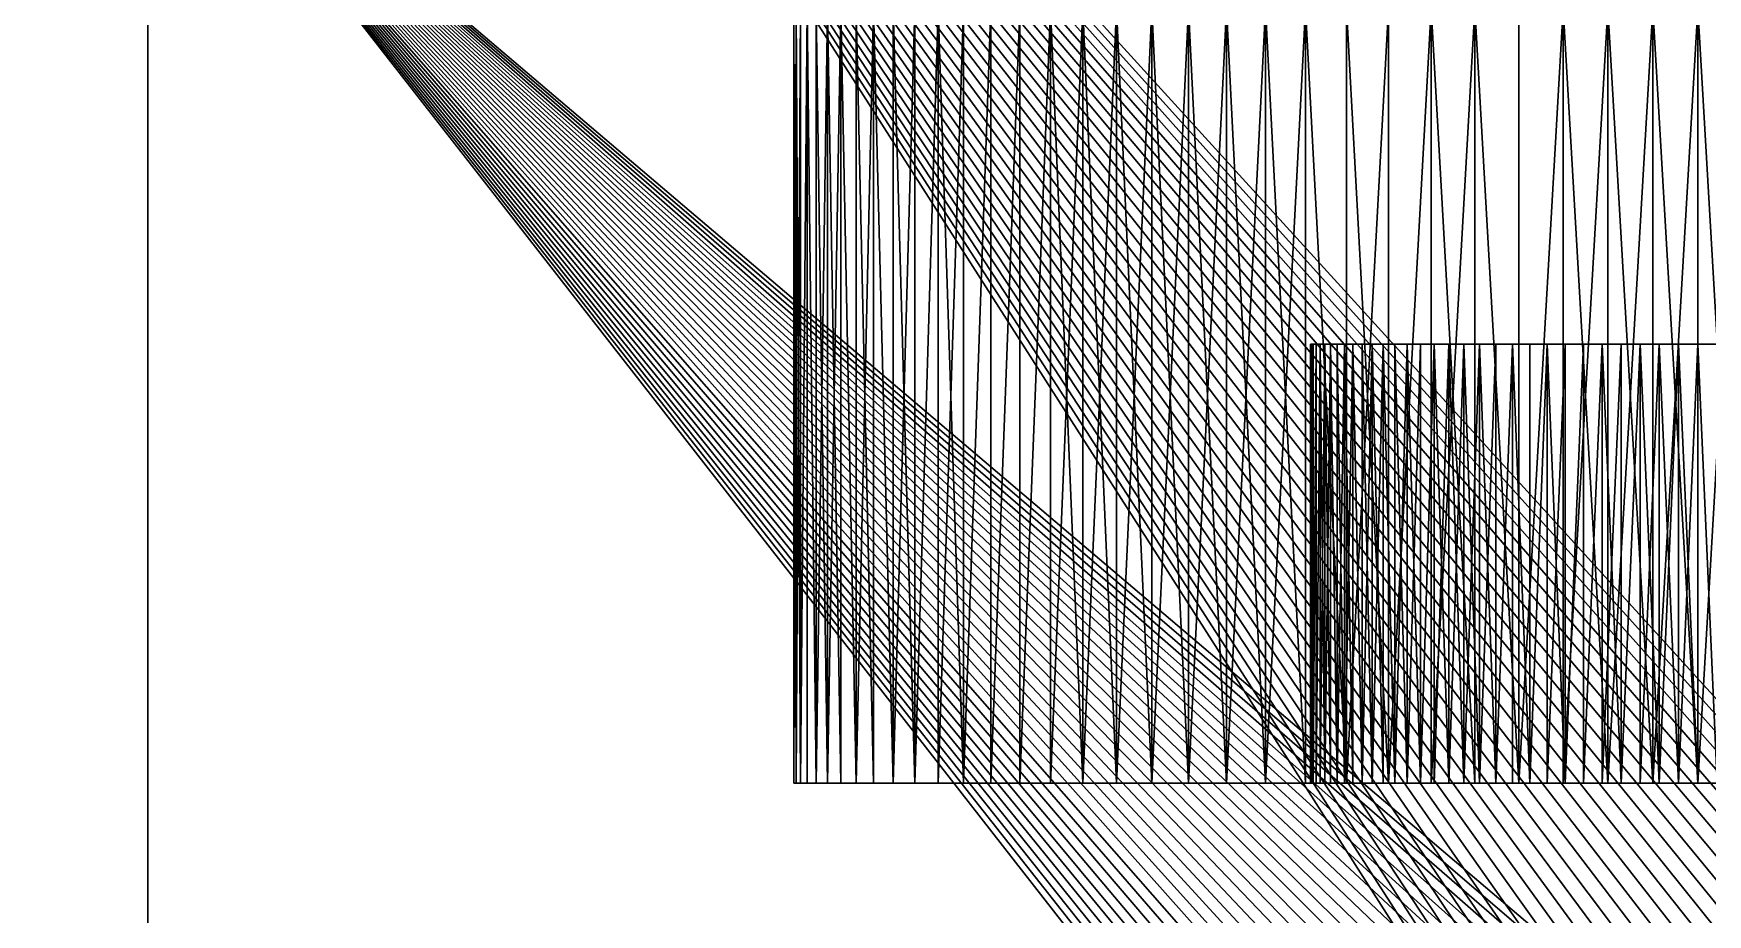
# Model space of a CAD drawing. Header units: millimetres. Extents: x 0 to 520, y -2 to 382.
# Drawn here: x 322.56 to 329.04, y 352.49 to 355.9 of the extents above; entities that cross this region are included whole.
import ezdxf

# ---------------------------------------------------------------- set-up
doc = ezdxf.new("R2010")
doc.units = ezdxf.units.MM

msp = doc.modelspace()

# ---------------------------------------------------------------- linework, layer by layer
at = {"layer": 'BRASS', "color": 52}
for points in [[(509.2, 369.2, 103), (10.8, 369.2, 103), (10.8, 10.8, 103)], [(509.2, 369.2, 103), (10.8, 10.8, 103), (509.2, 10.8, 103)], [(20.5, 359.5, 86), (499.5, 359.5, 86), (184.9589, 344.6495, 86)], [(184.9589, 344.6495, 86), (499.5, 359.5, 86), (185.0411, 344.6495, 86)], [(185.0411, 344.6495, 86), (499.5, 359.5, 86), (185.1233, 344.6454, 86)], [(185.1233, 344.6454, 86), (499.5, 359.5, 86), (185.2052, 344.6372, 86)], [(185.2052, 344.6372, 86), (499.5, 359.5, 86), (185.2865, 344.6249, 86)], [(185.2865, 344.6249, 86), (499.5, 359.5, 86), (185.3672, 344.6086, 86)], [(185.3672, 344.6086, 86), (499.5, 359.5, 86), (185.4469, 344.5883, 86)], [(185.4469, 344.5883, 86), (499.5, 359.5, 86), (185.5255, 344.5641, 86)], [(185.5255, 344.5641, 86), (499.5, 359.5, 86), (334.9589, 344.6495, 86)]]:
    msp.add_3dface(points, dxfattribs=at)
at = {"layer": 'STEEL', "color": 8}
for points in [[(323, 360, 86), (323, 357, 83), (323, 332, 86)], [(335.0561, 346.7493, 86), (347, 360, 86), (323, 360, 86)], [(334.9439, 346.7493, 86), (335.0561, 346.7493, 86), (323, 360, 86)], [(334.8319, 346.7437, 86), (334.9439, 346.7493, 86), (323, 360, 86)], [(334.7202, 346.7325, 86), (334.8319, 346.7437, 86), (323, 360, 86)], [(334.6093, 346.7158, 86), (334.7202, 346.7325, 86), (323, 360, 86)], [(334.4993, 346.6936, 86), (334.6093, 346.7158, 86), (323, 360, 86)], [(334.3906, 346.6659, 86), (334.4993, 346.6936, 86), (323, 360, 86)], [(334.2834, 346.6328, 86), (334.3906, 346.6659, 86), (323, 360, 86)], [(334.178, 346.5945, 86), (334.2834, 346.6328, 86), (323, 360, 86)], [(334.0746, 346.5509, 86), (334.178, 346.5945, 86), (323, 360, 86)], [(333.9735, 346.5022, 86), (334.0746, 346.5509, 86), (323, 360, 86)], [(333.875, 346.4486, 86), (333.9735, 346.5022, 86), (323, 360, 86)], [(333.7793, 346.3901, 86), (333.875, 346.4486, 86), (323, 360, 86)], [(333.6866, 346.3269, 86), (333.7793, 346.3901, 86), (323, 360, 86)], [(333.5971, 346.2591, 86), (333.6866, 346.3269, 86), (323, 360, 86)], [(333.5112, 346.187, 86), (333.5971, 346.2591, 86), (323, 360, 86)], [(333.429, 346.1107, 86), (333.5112, 346.187, 86), (323, 360, 86)], [(333.3506, 346.0304, 86), (333.429, 346.1107, 86), (323, 360, 86)], [(333.2764, 345.9463, 86), (333.3506, 346.0304, 86), (323, 360, 86)], [(333.2065, 345.8586, 86), (333.2764, 345.9463, 86), (323, 360, 86)], [(333.141, 345.7675, 86), (333.2065, 345.8586, 86), (323, 360, 86)], [(333.0801, 345.6732, 86), (333.141, 345.7675, 86), (323, 360, 86)], [(333.024, 345.5761, 86), (333.0801, 345.6732, 86), (323, 360, 86)], [(332.9728, 345.4762, 86), (333.024, 345.5761, 86), (323, 360, 86)], [(332.9267, 345.374, 86), (332.9728, 345.4762, 86), (323, 360, 86)], [(332.8857, 345.2695, 86), (332.9267, 345.374, 86), (323, 360, 86)], [(332.85, 345.1632, 86), (332.8857, 345.2695, 86), (323, 360, 86)], [(332.8196, 345.0552, 86), (332.85, 345.1632, 86), (323, 360, 86)], [(332.7946, 344.9458, 86), (332.8196, 345.0552, 86), (323, 360, 86)], [(332.7751, 344.8353, 86), (332.7946, 344.9458, 86), (323, 360, 86)], [(332.7612, 344.724, 86), (332.7751, 344.8353, 86), (323, 360, 86)], [(323, 332, 86), (332.7612, 344.724, 86), (323, 360, 86)], [(323, 357, 83), (323, 332, 83), (323, 332, 86)], [(334.9439, 346.7493, 83), (323, 357, 83), (335.0561, 346.7493, 83)], [(334.8319, 346.7437, 83), (323, 357, 83), (334.9439, 346.7493, 83)], [(334.7202, 346.7325, 83), (323, 357, 83), (334.8319, 346.7437, 83)], [(334.6093, 346.7158, 83), (323, 357, 83), (334.7202, 346.7325, 83)], [(334.4993, 346.6936, 83), (323, 357, 83), (334.6093, 346.7158, 83)], [(334.3906, 346.6659, 83), (323, 357, 83), (334.4993, 346.6936, 83)], [(334.2834, 346.6328, 83), (323, 357, 83), (334.3906, 346.6659, 83)], [(334.178, 346.5945, 83), (323, 357, 83), (334.2834, 346.6328, 83)], [(334.0746, 346.5509, 83), (323, 357, 83), (334.178, 346.5945, 83)], [(333.9735, 346.5022, 83), (323, 357, 83), (334.0746, 346.5509, 83)], [(333.875, 346.4486, 83), (323, 357, 83), (333.9735, 346.5022, 83)], [(333.7793, 346.3901, 83), (323, 357, 83), (333.875, 346.4486, 83)], [(333.6866, 346.3269, 83), (323, 357, 83), (333.7793, 346.3901, 83)], [(335.0561, 346.7493, 83), (323, 357, 83), (347, 357, 83)], [(333.6866, 346.3269, 83), (333.5971, 346.2591, 83), (323, 357, 83)], [(333.5971, 346.2591, 83), (333.5112, 346.187, 83), (323, 357, 83)], [(333.5112, 346.187, 83), (333.429, 346.1107, 83), (323, 357, 83)], [(333.429, 346.1107, 83), (333.3506, 346.0304, 83), (323, 357, 83)], [(333.3506, 346.0304, 83), (333.2764, 345.9463, 83), (323, 357, 83)], [(333.2764, 345.9463, 83), (333.2065, 345.8586, 83), (323, 357, 83)], [(333.2065, 345.8586, 83), (333.141, 345.7675, 83), (323, 357, 83)], [(333.141, 345.7675, 83), (333.0801, 345.6732, 83), (323, 357, 83)], [(333.0801, 345.6732, 83), (333.024, 345.5761, 83), (323, 357, 83)], [(333.024, 345.5761, 83), (332.9728, 345.4762, 83), (323, 357, 83)], [(332.9728, 345.4762, 83), (332.9267, 345.374, 83), (323, 357, 83)], [(332.9267, 345.374, 83), (332.8857, 345.2695, 83), (323, 357, 83)], [(332.8857, 345.2695, 83), (332.85, 345.1632, 83), (323, 357, 83)], [(332.85, 345.1632, 83), (332.8196, 345.0552, 83), (323, 357, 83)], [(332.8196, 345.0552, 83), (332.7946, 344.9458, 83), (323, 357, 83)], [(332.7946, 344.9458, 83), (332.7751, 344.8353, 83), (323, 357, 83)], [(332.7751, 344.8353, 83), (332.7612, 344.724, 83), (323, 357, 83)], [(332.7612, 344.724, 83), (332.7528, 344.6122, 83), (323, 357, 83)], [(332.7528, 344.6122, 83), (332.75, 344.5, 83), (323, 357, 83)], [(332.75, 344.5, 83), (323, 332, 83), (323, 357, 83)], [(325.5098, 353, 75.7616), (325.5098, 356, 75.7616), (325.5011, 356, 75.5873)], [(325.5011, 353, 75.5873), (325.5098, 353, 75.7616), (325.5011, 356, 75.5873)], [(325.5011, 353, 75.4127), (325.5011, 356, 75.5873), (325.5011, 356, 75.4127)], [(325.5011, 353, 75.4127), (325.5011, 356, 75.4127), (325.5098, 356, 75.2384)], [(325.5011, 353, 75.4127), (325.5011, 353, 75.5873), (325.5011, 356, 75.5873)], [(325.5098, 353, 75.2384), (325.5011, 353, 75.4127), (325.5098, 356, 75.2384)], [(325.5098, 353, 75.7616), (325.5272, 356, 75.9352), (325.5098, 356, 75.7616)], [(325.5098, 353, 75.7616), (325.5272, 353, 75.9352), (325.5272, 356, 75.9352)], [(325.5272, 353, 75.0648), (325.5098, 356, 75.2384), (325.5272, 356, 75.0648)], [(325.5272, 353, 75.0648), (325.5098, 353, 75.2384), (325.5098, 356, 75.2384)], [(325.5272, 353, 75.9352), (325.5532, 356, 76.1078), (325.5272, 356, 75.9352)], [(325.5272, 353, 75.9352), (325.5532, 353, 76.1078), (325.5532, 356, 76.1078)], [(325.5272, 353, 75.0648), (325.5272, 356, 75.0648), (325.5532, 356, 74.8922)], [(325.5532, 353, 74.8922), (325.5272, 353, 75.0648), (325.5532, 356, 74.8922)], [(325.5878, 353, 76.2788), (325.5878, 356, 76.2788), (325.5532, 356, 76.1078)], [(325.5532, 353, 76.1078), (325.5878, 353, 76.2788), (325.5532, 356, 76.1078)], [(325.5878, 353, 74.7212), (325.5532, 353, 74.8922), (325.5532, 356, 74.8922)], [(325.5878, 353, 74.7212), (325.5532, 356, 74.8922), (325.5878, 356, 74.7212)], [(325.5878, 353, 76.2788), (325.6308, 356, 76.4479), (325.5878, 356, 76.2788)], [(325.5878, 353, 76.2788), (325.6308, 353, 76.4479), (325.6308, 356, 76.4479)], [(325.6308, 353, 74.5521), (325.5878, 353, 74.7212), (325.5878, 356, 74.7212)], [(325.6308, 353, 74.5521), (325.5878, 356, 74.7212), (325.6308, 356, 74.5521)], [(325.6308, 353, 76.4479), (325.6823, 356, 76.6147), (325.6308, 356, 76.4479)], [(325.6308, 353, 76.4479), (325.6823, 353, 76.6147), (325.6823, 356, 76.6147)], [(325.6823, 353, 74.3853), (325.6308, 353, 74.5521), (325.6308, 356, 74.5521)], [(325.6823, 353, 74.3853), (325.6308, 356, 74.5521), (325.6823, 356, 74.3853)], [(325.7419, 353, 76.7787), (325.7419, 356, 76.7787), (325.6823, 356, 76.6147)], [(325.6823, 353, 76.6147), (325.7419, 353, 76.7787), (325.6823, 356, 76.6147)], [(325.7419, 353, 74.2213), (325.6823, 353, 74.3853), (325.6823, 356, 74.3853)], [(325.7419, 353, 74.2213), (325.6823, 356, 74.3853), (325.7419, 356, 74.2213)], [(325.7419, 353, 76.7787), (325.8097, 356, 76.9395), (325.7419, 356, 76.7787)], [(325.7419, 353, 76.7787), (325.8097, 353, 76.9395), (325.8097, 356, 76.9395)], [(325.8097, 353, 74.0605), (325.7419, 353, 74.2213), (325.7419, 356, 74.2213)], [(325.8097, 353, 74.0605), (325.7419, 356, 74.2213), (325.8097, 356, 74.0605)], [(325.8854, 353, 77.0967), (325.8854, 356, 77.0967), (325.8097, 356, 76.9395)], [(325.8097, 353, 76.9395), (325.8854, 353, 77.0967), (325.8097, 356, 76.9395)], [(325.8854, 353, 73.9033), (325.8097, 353, 74.0605), (325.8097, 356, 74.0605)], [(325.8854, 353, 73.9033), (325.8097, 356, 74.0605), (325.8854, 356, 73.9033)], [(325.8854, 353, 77.0967), (325.9689, 353, 77.25), (325.9689, 356, 77.25)], [(325.8854, 353, 77.0967), (325.9689, 356, 77.25), (325.8854, 356, 77.0967)], [(325.9689, 353, 73.75), (325.8854, 353, 73.9033), (325.8854, 356, 73.9033)], [(325.9689, 353, 73.75), (325.8854, 356, 73.9033), (325.9689, 356, 73.75)], [(325.9689, 353, 77.25), (326.0599, 353, 77.3989), (326.0599, 356, 77.3989)], [(325.9689, 353, 77.25), (326.0599, 356, 77.3989), (325.9689, 356, 77.25)], [(325.9689, 353, 73.75), (325.9689, 356, 73.75), (326.0599, 356, 73.6011)], [(326.0599, 353, 73.6011), (325.9689, 353, 73.75), (326.0599, 356, 73.6011)], [(326.0599, 353, 77.3989), (326.1582, 353, 77.5431), (326.1582, 356, 77.5431)], [(326.0599, 353, 77.3989), (326.1582, 356, 77.5431), (326.0599, 356, 77.3989)], [(326.1582, 353, 73.4569), (326.0599, 353, 73.6011), (326.0599, 356, 73.6011)], [(326.1582, 353, 73.4569), (326.0599, 356, 73.6011), (326.1582, 356, 73.4569)], [(326.1582, 353, 77.5431), (326.2636, 353, 77.6822), (326.2636, 356, 77.6822)], [(326.1582, 353, 77.5431), (326.2636, 356, 77.6822), (326.1582, 356, 77.5431)], [(326.1582, 353, 73.4569), (326.1582, 356, 73.4569), (326.2636, 356, 73.3178)], [(326.2636, 353, 73.3178), (326.1582, 353, 73.4569), (326.2636, 356, 73.3178)], [(326.2636, 353, 77.6822), (326.3758, 353, 77.8159), (326.3758, 356, 77.8159)], [(326.2636, 353, 77.6822), (326.3758, 356, 77.8159), (326.2636, 356, 77.6822)], [(326.2636, 353, 73.3178), (326.2636, 356, 73.3178), (326.3758, 356, 73.1841)], [(326.3758, 353, 73.1841), (326.2636, 353, 73.3178), (326.3758, 356, 73.1841)], [(326.3758, 353, 77.8159), (326.4945, 353, 77.9438), (326.4945, 356, 77.9438)], [(326.3758, 353, 77.8159), (326.4945, 356, 77.9438), (326.3758, 356, 77.8159)], [(326.3758, 353, 73.1841), (326.3758, 356, 73.1841), (326.4945, 356, 73.0562)], [(326.4945, 353, 73.0562), (326.3758, 353, 73.1841), (326.4945, 356, 73.0562)], [(326.4945, 353, 77.9438), (326.6194, 353, 78.0657), (326.6194, 356, 78.0657)], [(326.4945, 353, 77.9438), (326.6194, 356, 78.0657), (326.4945, 356, 77.9438)], [(326.6194, 353, 72.9343), (326.4945, 353, 73.0562), (326.4945, 356, 73.0562)], [(326.6194, 353, 72.9343), (326.4945, 356, 73.0562), (326.6194, 356, 72.9343)], [(326.6194, 353, 78.0657), (326.7502, 353, 78.1812), (326.7502, 356, 78.1812)], [(326.6194, 353, 78.0657), (326.7502, 356, 78.1812), (326.6194, 356, 78.0657)], [(326.7502, 353, 72.8188), (326.6194, 353, 72.9343), (326.6194, 356, 72.9343)], [(326.7502, 353, 72.8188), (326.6194, 356, 72.9343), (326.7502, 356, 72.8188)], [(326.7502, 353, 78.1812), (326.8867, 353, 78.29), (326.8867, 356, 78.29)], [(326.7502, 353, 78.1812), (326.8867, 356, 78.29), (326.7502, 356, 78.1812)], [(326.8867, 353, 72.71), (326.7502, 353, 72.8188), (326.7502, 356, 72.8188)], [(326.8867, 353, 72.71), (326.7502, 356, 72.8188), (326.8867, 356, 72.71)], [(326.8867, 353, 78.29), (327.0284, 353, 78.3918), (327.0284, 356, 78.3918)], [(326.8867, 353, 78.29), (327.0284, 356, 78.3918), (326.8867, 356, 78.29)], [(327.0284, 353, 72.6082), (326.8867, 353, 72.71), (326.8867, 356, 72.71)], [(327.0284, 353, 72.6082), (326.8867, 356, 72.71), (327.0284, 356, 72.6082)], [(327.0284, 353, 78.3918), (327.175, 353, 78.4865), (327.175, 356, 78.4865)], [(327.0284, 353, 78.3918), (327.175, 356, 78.4865), (327.0284, 356, 78.3918)], [(327.175, 353, 72.5135), (327.0284, 353, 72.6082), (327.0284, 356, 72.6082)], [(327.175, 353, 72.5135), (327.0284, 356, 72.6082), (327.175, 356, 72.5135)], [(327.175, 353, 78.4865), (327.3261, 353, 78.5738), (327.3261, 356, 78.5738)], [(327.175, 353, 78.4865), (327.3261, 356, 78.5738), (327.175, 356, 78.4865)], [(327.3261, 353, 72.4262), (327.175, 353, 72.5135), (327.175, 356, 72.5135)], [(327.3261, 353, 72.4262), (327.175, 356, 72.5135), (327.3261, 356, 72.4262)], [(327.3261, 353, 78.5738), (327.4814, 356, 78.6534), (327.3261, 356, 78.5738)], [(327.3261, 353, 78.5738), (327.4814, 353, 78.6534), (327.4814, 356, 78.6534)], [(327.4814, 353, 72.3466), (327.3261, 353, 72.4262), (327.3261, 356, 72.4262)], [(327.4814, 353, 72.3466), (327.3261, 356, 72.4262), (327.4814, 356, 72.3466)], [(327.6405, 353, 78.7252), (327.6405, 356, 78.7252), (327.4814, 356, 78.6534)], [(327.4814, 353, 78.6534), (327.6405, 353, 78.7252), (327.4814, 356, 78.6534)], [(327.6405, 353, 72.2748), (327.4814, 353, 72.3466), (327.4814, 356, 72.3466)], [(327.6405, 353, 72.2748), (327.4814, 356, 72.3466), (327.6405, 356, 72.2748)], [(327.6405, 353, 78.7252), (327.8029, 356, 78.7889), (327.6405, 356, 78.7252)], [(327.6405, 353, 78.7252), (327.8029, 353, 78.7889), (327.8029, 356, 78.7889)], [(327.8029, 353, 72.2111), (327.6405, 353, 72.2748), (327.6405, 356, 72.2748)], [(327.8029, 353, 72.2111), (327.6405, 356, 72.2748), (327.8029, 356, 72.2111)], [(327.8029, 353, 78.7889), (327.9684, 356, 78.8445), (327.8029, 356, 78.7889)], [(327.8029, 353, 78.7889), (327.9684, 353, 78.8445), (327.9684, 356, 78.8445)], [(327.8029, 353, 72.2111), (327.8029, 356, 72.2111), (327.9684, 356, 72.1555)], [(327.9684, 353, 72.1555), (327.8029, 353, 72.2111), (327.9684, 356, 72.1555)], [(328.1363, 353, 78.8918), (328.1363, 356, 78.8918), (327.9684, 356, 78.8445)], [(327.9684, 353, 78.8445), (328.1363, 353, 78.8918), (327.9684, 356, 78.8445)], [(327.9684, 353, 72.1555), (327.9684, 356, 72.1555), (328.1363, 356, 72.1082)], [(328.1363, 353, 72.1082), (327.9684, 353, 72.1555), (328.1363, 356, 72.1082)], [(328.3065, 353, 78.9306), (328.3065, 356, 78.9306), (328.1363, 356, 78.8918)], [(328.1363, 353, 78.8918), (328.3065, 353, 78.9306), (328.1363, 356, 78.8918)], [(328.3065, 353, 72.0694), (328.1363, 356, 72.1082), (328.3065, 356, 72.0694)], [(328.3065, 353, 72.0694), (328.1363, 353, 72.1082), (328.1363, 356, 72.1082)], [(328.3065, 353, 78.9306), (328.4784, 356, 78.9609), (328.3065, 356, 78.9306)], [(328.3065, 353, 78.9306), (328.4784, 353, 78.9609), (328.4784, 356, 78.9609)], [(328.3065, 353, 72.0694), (328.3065, 356, 72.0694), (328.4784, 356, 72.0391)], [(328.4784, 353, 72.0391), (328.3065, 353, 72.0694), (328.4784, 356, 72.0391)], [(328.6515, 353, 78.9826), (328.6515, 356, 78.9826), (328.4784, 356, 78.9609)], [(328.4784, 353, 78.9609), (328.6515, 353, 78.9826), (328.4784, 356, 78.9609)], [(328.4784, 353, 72.0391), (328.4784, 356, 72.0391), (328.6515, 356, 72.0174)], [(328.6515, 353, 72.0174), (328.4784, 353, 72.0391), (328.6515, 356, 72.0174)], [(328.6515, 353, 78.9826), (328.8255, 356, 78.9956), (328.6515, 356, 78.9826)], [(328.6515, 353, 78.9826), (328.8255, 353, 78.9956), (328.8255, 356, 78.9956)], [(328.8255, 353, 72.0044), (328.6515, 353, 72.0174), (328.6515, 356, 72.0174)], [(328.8255, 353, 72.0044), (328.6515, 356, 72.0174), (328.8255, 356, 72.0044)], [(328.8255, 353, 78.9956), (329, 353, 79), (329, 356, 79)], [(328.8255, 353, 78.9956), (329, 356, 79), (328.8255, 356, 78.9956)], [(329, 353, 72), (328.8255, 353, 72.0044), (328.8255, 356, 72.0044)], [(329, 353, 72), (328.8255, 356, 72.0044), (329, 356, 72)], [(329.1745, 353, 72.0044), (329, 353, 72), (329, 356, 72)], [(329.1745, 353, 72.0044), (329, 356, 72), (329.1745, 356, 72.0044)], [(329, 353, 79), (329.1745, 356, 78.9956), (329, 356, 79)], [(329, 353, 79), (329.1745, 353, 78.9956), (329.1745, 356, 78.9956)], [(327.5042, 354.7, 75.6121), (327.5005, 353, 75.5374), (327.5005, 354.7, 75.5374)], [(327.5042, 353, 75.6121), (327.5005, 353, 75.5374), (327.5042, 354.7, 75.6121)], [(327.5005, 354.7, 75.5374), (327.5005, 353, 75.4626), (327.5005, 354.7, 75.4626)], [(327.5005, 353, 75.5374), (327.5005, 353, 75.4626), (327.5005, 354.7, 75.5374)], [(327.5005, 354.7, 75.4626), (327.5042, 353, 75.3879), (327.5042, 354.7, 75.3879)], [(327.5005, 353, 75.4626), (327.5042, 353, 75.3879), (327.5005, 354.7, 75.4626)], [(327.5005, 354.7, 75.4626), (327.5376, 354.7, 75.1662), (330.4624, 354.7, 75.1662)], [(327.5005, 354.7, 75.4626), (327.5042, 354.7, 75.3879), (327.5376, 354.7, 75.1662)], [(327.5005, 354.7, 75.4626), (330.4624, 354.7, 75.1662), (330.4772, 354.7, 75.2395)], [(327.5005, 354.7, 75.4626), (330.4772, 354.7, 75.2395), (330.4884, 354.7, 75.3135)], [(327.5005, 354.7, 75.5374), (327.5005, 354.7, 75.4626), (330.4884, 354.7, 75.3135)], [(327.5005, 354.7, 75.5374), (330.4884, 354.7, 75.3135), (330.4958, 354.7, 75.3879)], [(327.5116, 354.7, 75.6865), (327.5042, 354.7, 75.6121), (327.5005, 354.7, 75.5374)], [(327.5376, 354.7, 75.8338), (327.5116, 354.7, 75.6865), (327.5005, 354.7, 75.5374)], [(327.5376, 354.7, 75.8338), (327.5005, 354.7, 75.5374), (330.4958, 354.7, 75.3879)], [(327.5116, 354.7, 75.6865), (327.5042, 353, 75.6121), (327.5042, 354.7, 75.6121)], [(327.5116, 353, 75.6865), (327.5042, 353, 75.6121), (327.5116, 354.7, 75.6865)], [(327.5042, 354.7, 75.3879), (327.5042, 353, 75.3879), (327.5116, 354.7, 75.3135)], [(327.5042, 353, 75.3879), (327.5116, 353, 75.3135), (327.5116, 354.7, 75.3135)], [(327.5042, 354.7, 75.3879), (327.5116, 354.7, 75.3135), (327.5228, 354.7, 75.2395)], [(327.5042, 354.7, 75.3879), (327.5228, 354.7, 75.2395), (327.5376, 354.7, 75.1662)], [(327.5228, 354.7, 75.7605), (327.5116, 353, 75.6865), (327.5116, 354.7, 75.6865)], [(327.5228, 353, 75.7605), (327.5116, 353, 75.6865), (327.5228, 354.7, 75.7605)], [(327.5116, 354.7, 75.3135), (327.5116, 353, 75.3135), (327.5228, 354.7, 75.2395)], [(327.5116, 353, 75.3135), (327.5228, 353, 75.2395), (327.5228, 354.7, 75.2395)], [(327.5376, 354.7, 75.8338), (327.5228, 354.7, 75.7605), (327.5116, 354.7, 75.6865)], [(327.5376, 354.7, 75.8338), (327.5228, 353, 75.7605), (327.5228, 354.7, 75.7605)], [(327.5376, 353, 75.8338), (327.5228, 353, 75.7605), (327.5376, 354.7, 75.8338)], [(327.5228, 354.7, 75.2395), (327.5228, 353, 75.2395), (327.5376, 354.7, 75.1662)], [(327.5228, 353, 75.2395), (327.5376, 353, 75.1662), (327.5376, 354.7, 75.1662)], [(327.5561, 354.7, 75.9063), (327.5561, 353, 75.9063), (327.5376, 354.7, 75.8338)], [(327.5561, 353, 75.9063), (327.5376, 353, 75.8338), (327.5376, 354.7, 75.8338)], [(327.5376, 354.7, 75.1662), (327.5376, 353, 75.1662), (327.5561, 354.7, 75.0937)], [(327.5376, 353, 75.1662), (327.5561, 353, 75.0937), (327.5561, 354.7, 75.0937)], [(327.5376, 354.7, 75.1662), (330.4219, 354.7, 75.0223), (330.4439, 354.7, 75.0937)], [(327.5376, 354.7, 75.1662), (330.4439, 354.7, 75.0937), (330.4624, 354.7, 75.1662)], [(327.5376, 354.7, 75.1662), (327.5561, 354.7, 75.0937), (330.4219, 354.7, 75.0223)], [(327.5376, 354.7, 75.8338), (330.4958, 354.7, 75.6121), (330.4772, 354.7, 75.7605)], [(327.5376, 354.7, 75.8338), (330.4958, 354.7, 75.3879), (330.4995, 354.7, 75.5374)], [(327.5376, 354.7, 75.8338), (330.4995, 354.7, 75.5374), (330.4958, 354.7, 75.6121)], [(327.5561, 354.7, 75.9063), (327.5376, 354.7, 75.8338), (330.4772, 354.7, 75.7605)], [(327.5781, 354.7, 75.9777), (327.5561, 353, 75.9063), (327.5561, 354.7, 75.9063)], [(327.5781, 353, 75.9777), (327.5561, 353, 75.9063), (327.5781, 354.7, 75.9777)], [(327.5561, 353, 75.0937), (327.5781, 353, 75.0223), (327.5561, 354.7, 75.0937)], [(327.5561, 354.7, 75.0937), (327.5781, 353, 75.0223), (327.5781, 354.7, 75.0223)], [(327.5561, 354.7, 75.0937), (330.3348, 354.7, 74.8157), (330.4219, 354.7, 75.0223)], [(327.5561, 354.7, 75.0937), (327.6327, 354.7, 74.8831), (330.3348, 354.7, 74.8157)], [(327.5561, 354.7, 75.0937), (327.5781, 354.7, 75.0223), (327.6327, 354.7, 74.8831)], [(327.6327, 354.7, 76.1169), (327.5781, 354.7, 75.9777), (327.5561, 354.7, 75.9063)], [(327.6327, 354.7, 76.1169), (327.5561, 354.7, 75.9063), (330.4772, 354.7, 75.7605)], [(327.6037, 354.7, 76.048), (327.6037, 353, 76.048), (327.5781, 354.7, 75.9777)], [(327.6037, 353, 76.048), (327.5781, 353, 75.9777), (327.5781, 354.7, 75.9777)], [(327.5781, 353, 75.0223), (327.6037, 353, 74.952), (327.5781, 354.7, 75.0223)], [(327.5781, 354.7, 75.0223), (327.6037, 353, 74.952), (327.6037, 354.7, 74.952)], [(327.5781, 354.7, 75.0223), (327.6037, 354.7, 74.952), (327.6327, 354.7, 74.8831)], [(327.6327, 354.7, 76.1169), (327.6037, 354.7, 76.048), (327.5781, 354.7, 75.9777)], [(327.6327, 354.7, 76.1169), (327.6037, 353, 76.048), (327.6037, 354.7, 76.048)], [(327.6327, 353, 76.1169), (327.6037, 353, 76.048), (327.6327, 354.7, 76.1169)], [(327.6037, 353, 74.952), (327.6327, 353, 74.8831), (327.6037, 354.7, 74.952)], [(327.6037, 354.7, 74.952), (327.6327, 353, 74.8831), (327.6327, 354.7, 74.8831)], [(327.6652, 354.7, 76.1843), (327.6327, 353, 76.1169), (327.6327, 354.7, 76.1169)], [(327.6652, 353, 76.1843), (327.6327, 353, 76.1169), (327.6652, 354.7, 76.1843)], [(327.6327, 353, 74.8831), (327.6652, 353, 74.8157), (327.6327, 354.7, 74.8831)], [(327.6327, 354.7, 74.8831), (327.6652, 353, 74.8157), (327.6652, 354.7, 74.8157)], [(327.6327, 354.7, 74.8831), (327.6652, 354.7, 74.8157), (327.701, 354.7, 74.75)], [(327.6327, 354.7, 74.8831), (330.2179, 354.7, 74.6244), (330.3348, 354.7, 74.8157)], [(327.6327, 354.7, 74.8831), (327.701, 354.7, 74.75), (330.1727, 354.7, 74.5648)], [(327.6327, 354.7, 74.8831), (330.1727, 354.7, 74.5648), (330.2179, 354.7, 74.6244)], [(327.6652, 354.7, 76.1843), (327.6327, 354.7, 76.1169), (330.4772, 354.7, 75.7605)], [(327.701, 354.7, 76.25), (327.701, 353, 76.25), (327.6652, 354.7, 76.1843)], [(327.701, 353, 76.25), (327.6652, 353, 76.1843), (327.6652, 354.7, 76.1843)], [(327.6652, 353, 74.8157), (327.701, 353, 74.75), (327.6652, 354.7, 74.8157)], [(327.6652, 354.7, 74.8157), (327.701, 353, 74.75), (327.701, 354.7, 74.75)], [(327.6652, 354.7, 76.1843), (330.4772, 354.7, 75.7605), (330.3673, 354.7, 76.1169)], [(327.701, 354.7, 76.25), (327.6652, 354.7, 76.1843), (330.3673, 354.7, 76.1169)], [(327.74, 353, 76.3138), (327.701, 353, 76.25), (327.74, 354.7, 76.3138)], [(327.74, 354.7, 76.3138), (327.701, 353, 76.25), (327.701, 354.7, 76.25)], [(327.701, 353, 74.75), (327.74, 353, 74.6862), (327.701, 354.7, 74.75)], [(327.701, 354.7, 74.75), (327.74, 353, 74.6862), (327.74, 354.7, 74.6862)], [(327.701, 354.7, 74.75), (327.74, 354.7, 74.6862), (330.1247, 354.7, 74.5075)], [(327.701, 354.7, 74.75), (330.1247, 354.7, 74.5075), (330.1727, 354.7, 74.5648)], [(327.7821, 354.7, 76.3756), (327.74, 354.7, 76.3138), (327.701, 354.7, 76.25)], [(327.7821, 354.7, 76.3756), (327.701, 354.7, 76.25), (330.3673, 354.7, 76.1169)], [(327.7821, 353, 76.3756), (327.74, 353, 76.3138), (327.7821, 354.7, 76.3756)], [(327.7821, 354.7, 76.3756), (327.74, 353, 76.3138), (327.74, 354.7, 76.3138)], [(327.74, 353, 74.6862), (327.7821, 353, 74.6244), (327.74, 354.7, 74.6862)], [(327.74, 354.7, 74.6862), (327.7821, 353, 74.6244), (327.7821, 354.7, 74.6244)], [(327.74, 354.7, 74.6862), (327.8753, 354.7, 74.5075), (330.0203, 354.7, 74.4004)], [(327.74, 354.7, 74.6862), (327.7821, 354.7, 74.6244), (327.8273, 354.7, 74.5648)], [(327.74, 354.7, 74.6862), (327.8273, 354.7, 74.5648), (327.8753, 354.7, 74.5075)], [(327.74, 354.7, 74.6862), (330.0203, 354.7, 74.4004), (330.0738, 354.7, 74.4526)], [(327.74, 354.7, 74.6862), (330.0738, 354.7, 74.4526), (330.1247, 354.7, 74.5075)], [(327.8273, 354.7, 76.4352), (327.8273, 353, 76.4352), (327.7821, 354.7, 76.3756)], [(327.8273, 353, 76.4352), (327.7821, 353, 76.3756), (327.7821, 354.7, 76.3756)], [(327.7821, 353, 74.6244), (327.8273, 353, 74.5648), (327.7821, 354.7, 74.6244)], [(327.7821, 354.7, 74.6244), (327.8273, 353, 74.5648), (327.8273, 354.7, 74.5648)], [(327.7821, 354.7, 76.3756), (330.3673, 354.7, 76.1169), (330.3348, 354.7, 76.1843)], [(327.7821, 354.7, 76.3756), (330.3348, 354.7, 76.1843), (330.2179, 354.7, 76.3756)], [(327.9262, 354.7, 76.5474), (327.8273, 354.7, 76.4352), (327.7821, 354.7, 76.3756)], [(327.9262, 354.7, 76.5474), (327.7821, 354.7, 76.3756), (330.2179, 354.7, 76.3756)], [(327.8753, 353, 76.4925), (327.8273, 353, 76.4352), (327.8753, 354.7, 76.4925)], [(327.8753, 354.7, 76.4925), (327.8273, 353, 76.4352), (327.8273, 354.7, 76.4352)], [(327.8273, 353, 74.5648), (327.8753, 353, 74.5075), (327.8273, 354.7, 74.5648)], [(327.8273, 354.7, 74.5648), (327.8753, 353, 74.5075), (327.8753, 354.7, 74.5075)], [(327.9262, 354.7, 76.5474), (327.8753, 354.7, 76.4925), (327.8273, 354.7, 76.4352)], [(327.9262, 353, 76.5474), (327.8753, 353, 76.4925), (327.9262, 354.7, 76.5474)], [(327.9262, 354.7, 76.5474), (327.8753, 353, 76.4925), (327.8753, 354.7, 76.4925)], [(327.8753, 353, 74.5075), (327.9262, 353, 74.4526), (327.8753, 354.7, 74.5075)], [(327.8753, 354.7, 74.5075), (327.9262, 353, 74.4526), (327.9262, 354.7, 74.4526)], [(327.8753, 354.7, 74.5075), (327.9262, 354.7, 74.4526), (327.9797, 354.7, 74.4004)], [(327.8753, 354.7, 74.5075), (327.9797, 354.7, 74.4004), (328.155, 354.7, 74.2606)], [(327.8753, 354.7, 74.5075), (329.3701, 354.7, 74.0464), (329.4421, 354.7, 74.0666)], [(327.8753, 354.7, 74.5075), (329.4421, 354.7, 74.0666), (329.513, 354.7, 74.0905)], [(327.8753, 354.7, 74.5075), (329.513, 354.7, 74.0905), (329.5827, 354.7, 74.1178)], [(327.8753, 354.7, 74.5075), (329.5827, 354.7, 74.1178), (329.6508, 354.7, 74.1485)], [(327.8753, 354.7, 74.5075), (329.6508, 354.7, 74.1485), (329.7174, 354.7, 74.1827)], [(327.8753, 354.7, 74.5075), (329.7174, 354.7, 74.1827), (329.7822, 354.7, 74.2201)], [(327.8753, 354.7, 74.5075), (329.7822, 354.7, 74.2201), (329.845, 354.7, 74.2606)], [(327.8753, 354.7, 74.5075), (329.845, 354.7, 74.2606), (329.9057, 354.7, 74.3043)], [(327.8753, 354.7, 74.5075), (329.9057, 354.7, 74.3043), (329.9642, 354.7, 74.3509)], [(327.8753, 354.7, 74.5075), (329.9642, 354.7, 74.3509), (330.0203, 354.7, 74.4004)], [(327.8753, 354.7, 74.5075), (328.155, 354.7, 74.2606), (329.3701, 354.7, 74.0464)], [(327.9797, 353, 76.5996), (327.9262, 353, 76.5474), (327.9797, 354.7, 76.5996)], [(327.9797, 354.7, 76.5996), (327.9262, 353, 76.5474), (327.9262, 354.7, 76.5474)], [(327.9262, 354.7, 74.4526), (327.9262, 353, 74.4526), (327.9797, 354.7, 74.4004)], [(327.9262, 353, 74.4526), (327.9797, 353, 74.4004), (327.9797, 354.7, 74.4004)], [(327.9262, 354.7, 76.5474), (329.6508, 354.7, 76.8515), (328.487, 354.7, 76.9095)], [(327.9262, 354.7, 76.5474), (328.487, 354.7, 76.9095), (328.3492, 354.7, 76.8515)], [(327.9262, 354.7, 76.5474), (330.2179, 354.7, 76.3756), (330.0738, 354.7, 76.5474)], [(327.9262, 354.7, 76.5474), (328.3492, 354.7, 76.8515), (327.9797, 354.7, 76.5996)], [(327.9262, 354.7, 76.5474), (330.0738, 354.7, 76.5474), (329.6508, 354.7, 76.8515)], [(328.0358, 353, 76.6491), (327.9797, 353, 76.5996), (328.0358, 354.7, 76.6491)], [(328.0358, 354.7, 76.6491), (327.9797, 353, 76.5996), (327.9797, 354.7, 76.5996)], [(327.9797, 353, 74.4004), (328.0358, 353, 74.3509), (327.9797, 354.7, 74.4004)], [(327.9797, 354.7, 74.4004), (328.0358, 353, 74.3509), (328.0358, 354.7, 74.3509)], [(327.9797, 354.7, 74.4004), (328.0358, 354.7, 74.3509), (328.0943, 354.7, 74.3043)], [(327.9797, 354.7, 74.4004), (328.0943, 354.7, 74.3043), (328.155, 354.7, 74.2606)], [(327.9797, 354.7, 76.5996), (328.3492, 354.7, 76.8515), (328.2826, 354.7, 76.8173)], [(327.9797, 354.7, 76.5996), (328.2826, 354.7, 76.8173), (328.0358, 354.7, 76.6491)], [(328.0943, 353, 76.6957), (328.0358, 353, 76.6491), (328.0943, 354.7, 76.6957)], [(328.0943, 354.7, 76.6957), (328.0358, 353, 76.6491), (328.0358, 354.7, 76.6491)], [(328.0358, 353, 74.3509), (328.0943, 353, 74.3043), (328.0358, 354.7, 74.3509)], [(328.0358, 354.7, 74.3509), (328.0943, 353, 74.3043), (328.0943, 354.7, 74.3043)], [(328.0358, 354.7, 76.6491), (328.2826, 354.7, 76.8173), (328.2178, 354.7, 76.7799)], [(328.0358, 354.7, 76.6491), (328.2178, 354.7, 76.7799), (328.0943, 354.7, 76.6957)], [(328.155, 353, 76.7394), (328.0943, 353, 76.6957), (328.155, 354.7, 76.7394)], [(328.155, 354.7, 76.7394), (328.0943, 353, 76.6957), (328.0943, 354.7, 76.6957)], [(328.0943, 353, 74.3043), (328.155, 353, 74.2606), (328.0943, 354.7, 74.3043)], [(328.0943, 354.7, 74.3043), (328.155, 353, 74.2606), (328.155, 354.7, 74.2606)], [(328.0943, 354.7, 76.6957), (328.2178, 354.7, 76.7799), (328.155, 354.7, 76.7394)], [(328.2178, 353, 76.7799), (328.155, 353, 76.7394), (328.2178, 354.7, 76.7799)], [(328.2178, 354.7, 76.7799), (328.155, 353, 76.7394), (328.155, 354.7, 76.7394)], [(328.155, 353, 74.2606), (328.2178, 353, 74.2201), (328.155, 354.7, 74.2606)], [(328.155, 354.7, 74.2606), (328.2178, 353, 74.2201), (328.2178, 354.7, 74.2201)], [(328.155, 354.7, 74.2606), (328.2178, 354.7, 74.2201), (328.2826, 354.7, 74.1827)], [(328.155, 354.7, 74.2606), (328.7764, 354.7, 74.0168), (328.8506, 354.7, 74.0075)], [(328.155, 354.7, 74.2606), (328.8506, 354.7, 74.0075), (328.9252, 354.7, 74.0019)], [(328.155, 354.7, 74.2606), (328.9252, 354.7, 74.0019), (329, 354.7, 74)], [(328.155, 354.7, 74.2606), (328.2826, 354.7, 74.1827), (328.487, 354.7, 74.0905)], [(328.155, 354.7, 74.2606), (329, 354.7, 74), (329.0748, 354.7, 74.0019)], [(328.155, 354.7, 74.2606), (329.0748, 354.7, 74.0019), (329.1494, 354.7, 74.0075)], [(328.155, 354.7, 74.2606), (329.1494, 354.7, 74.0075), (329.2236, 354.7, 74.0168)], [(328.155, 354.7, 74.2606), (329.2236, 354.7, 74.0168), (329.2972, 354.7, 74.0297)], [(328.155, 354.7, 74.2606), (329.2972, 354.7, 74.0297), (329.3701, 354.7, 74.0464)], [(328.155, 354.7, 74.2606), (328.6299, 354.7, 74.0464), (328.7764, 354.7, 74.0168)], [(328.155, 354.7, 74.2606), (328.487, 354.7, 74.0905), (328.6299, 354.7, 74.0464)], [(328.2826, 353, 76.8173), (328.2178, 353, 76.7799), (328.2826, 354.7, 76.8173)], [(328.2826, 354.7, 76.8173), (328.2178, 353, 76.7799), (328.2178, 354.7, 76.7799)], [(328.2178, 354.7, 74.2201), (328.2178, 353, 74.2201), (328.2826, 354.7, 74.1827)], [(328.2178, 353, 74.2201), (328.2826, 353, 74.1827), (328.2826, 354.7, 74.1827)], [(328.3492, 354.7, 76.8515), (328.3492, 353, 76.8515), (328.2826, 354.7, 76.8173)], [(328.3492, 353, 76.8515), (328.2826, 353, 76.8173), (328.2826, 354.7, 76.8173)], [(328.2826, 353, 74.1827), (328.3492, 353, 74.1485), (328.2826, 354.7, 74.1827)], [(328.2826, 354.7, 74.1827), (328.3492, 353, 74.1485), (328.3492, 354.7, 74.1485)], [(328.2826, 354.7, 74.1827), (328.3492, 354.7, 74.1485), (328.487, 354.7, 74.0905)], [(328.4173, 354.7, 76.8822), (328.3492, 353, 76.8515), (328.3492, 354.7, 76.8515)], [(328.4173, 353, 76.8822), (328.3492, 353, 76.8515), (328.4173, 354.7, 76.8822)], [(328.3492, 354.7, 74.1485), (328.3492, 353, 74.1485), (328.4173, 354.7, 74.1178)], [(328.3492, 353, 74.1485), (328.4173, 353, 74.1178), (328.4173, 354.7, 74.1178)], [(328.3492, 354.7, 74.1485), (328.4173, 354.7, 74.1178), (328.487, 354.7, 74.0905)], [(328.3492, 354.7, 76.8515), (328.487, 354.7, 76.9095), (328.4173, 354.7, 76.8822)], [(328.487, 354.7, 76.9095), (328.487, 353, 76.9095), (328.4173, 354.7, 76.8822)], [(328.487, 353, 76.9095), (328.4173, 353, 76.8822), (328.4173, 354.7, 76.8822)], [(328.4173, 354.7, 74.1178), (328.4173, 353, 74.1178), (328.487, 354.7, 74.0905)], [(328.4173, 353, 74.1178), (328.487, 353, 74.0905), (328.487, 354.7, 74.0905)], [(328.5579, 354.7, 76.9334), (328.487, 353, 76.9095), (328.487, 354.7, 76.9095)], [(328.5579, 353, 76.9334), (328.487, 353, 76.9095), (328.5579, 354.7, 76.9334)], [(328.487, 354.7, 74.0905), (328.487, 353, 74.0905), (328.5579, 354.7, 74.0666)], [(328.487, 353, 74.0905), (328.5579, 353, 74.0666), (328.5579, 354.7, 74.0666)], [(328.487, 354.7, 74.0905), (328.5579, 354.7, 74.0666), (328.6299, 354.7, 74.0464)], [(328.487, 354.7, 76.9095), (328.8506, 354.7, 76.9925), (328.7764, 354.7, 76.9832)], [(328.487, 354.7, 76.9095), (328.6299, 354.7, 76.9536), (328.5579, 354.7, 76.9334)], [(328.487, 354.7, 76.9095), (329.513, 354.7, 76.9095), (329.4421, 354.7, 76.9334)], [(328.487, 354.7, 76.9095), (328.7764, 354.7, 76.9832), (328.6299, 354.7, 76.9536)], [(328.487, 354.7, 76.9095), (329.6508, 354.7, 76.8515), (329.513, 354.7, 76.9095)], [(328.487, 354.7, 76.9095), (329.4421, 354.7, 76.9334), (328.8506, 354.7, 76.9925)], [(328.6299, 354.7, 76.9536), (328.5579, 353, 76.9334), (328.5579, 354.7, 76.9334)], [(328.6299, 353, 76.9536), (328.5579, 353, 76.9334), (328.6299, 354.7, 76.9536)], [(328.5579, 354.7, 74.0666), (328.5579, 353, 74.0666), (328.6299, 354.7, 74.0464)], [(328.5579, 353, 74.0666), (328.6299, 353, 74.0464), (328.6299, 354.7, 74.0464)], [(328.7028, 354.7, 76.9703), (328.6299, 353, 76.9536), (328.6299, 354.7, 76.9536)], [(328.7028, 353, 76.9703), (328.6299, 353, 76.9536), (328.7028, 354.7, 76.9703)], [(328.6299, 354.7, 74.0464), (328.7028, 353, 74.0297), (328.7028, 354.7, 74.0297)], [(328.6299, 353, 74.0464), (328.7028, 353, 74.0297), (328.6299, 354.7, 74.0464)], [(328.6299, 354.7, 74.0464), (328.7028, 354.7, 74.0297), (328.7764, 354.7, 74.0168)], [(328.6299, 354.7, 76.9536), (328.7764, 354.7, 76.9832), (328.7028, 354.7, 76.9703)], [(328.7764, 354.7, 76.9832), (328.7028, 353, 76.9703), (328.7028, 354.7, 76.9703)], [(328.7764, 353, 76.9832), (328.7028, 353, 76.9703), (328.7764, 354.7, 76.9832)], [(328.7028, 354.7, 74.0297), (328.7028, 353, 74.0297), (328.7764, 354.7, 74.0168)], [(328.7028, 353, 74.0297), (328.7764, 353, 74.0168), (328.7764, 354.7, 74.0168)], [(328.8506, 354.7, 76.9925), (328.7764, 353, 76.9832), (328.7764, 354.7, 76.9832)], [(328.8506, 353, 76.9925), (328.7764, 353, 76.9832), (328.8506, 354.7, 76.9925)], [(328.7764, 354.7, 74.0168), (328.8506, 353, 74.0075), (328.8506, 354.7, 74.0075)], [(328.7764, 353, 74.0168), (328.8506, 353, 74.0075), (328.7764, 354.7, 74.0168)], [(328.9252, 354.7, 76.9981), (328.8506, 353, 76.9925), (328.8506, 354.7, 76.9925)], [(328.9252, 353, 76.9981), (328.8506, 353, 76.9925), (328.9252, 354.7, 76.9981)], [(328.8506, 353, 74.0075), (328.9252, 353, 74.0019), (328.8506, 354.7, 74.0075)], [(328.8506, 354.7, 74.0075), (328.9252, 353, 74.0019), (328.9252, 354.7, 74.0019)], [(328.8506, 354.7, 76.9925), (329, 354.7, 77), (328.9252, 354.7, 76.9981)], [(328.8506, 354.7, 76.9925), (329.4421, 354.7, 76.9334), (329.0748, 354.7, 76.9981)], [(328.8506, 354.7, 76.9925), (329.0748, 354.7, 76.9981), (329, 354.7, 77)], [(329, 353, 77), (328.9252, 353, 76.9981), (329, 354.7, 77)], [(329, 354.7, 77), (328.9252, 353, 76.9981), (328.9252, 354.7, 76.9981)], [(328.9252, 353, 74.0019), (329, 353, 74), (328.9252, 354.7, 74.0019)], [(328.9252, 354.7, 74.0019), (329, 353, 74), (329, 354.7, 74)], [(329, 353, 74), (329.0748, 353, 74.0019), (329, 354.7, 74)], [(329, 354.7, 74), (329.0748, 353, 74.0019), (329.0748, 354.7, 74.0019)], [(329.0748, 354.7, 76.9981), (329.0748, 353, 76.9981), (329, 354.7, 77)], [(329.0748, 353, 76.9981), (329, 353, 77), (329, 354.7, 77)], [(325.5011, 353, 75.4127), (325.5098, 353, 75.2384), (327.5005, 353, 75.4626)], [(325.5011, 353, 75.5873), (327.5005, 353, 75.4626), (327.5005, 353, 75.5374)], [(325.5011, 353, 75.5873), (325.5011, 353, 75.4127), (327.5005, 353, 75.4626)], [(325.5098, 353, 75.7616), (325.5011, 353, 75.5873), (327.5005, 353, 75.5374)], [(325.5098, 353, 75.2384), (327.5042, 353, 75.3879), (327.5005, 353, 75.4626)], [(325.5098, 353, 75.2384), (325.5272, 353, 75.0648), (327.5042, 353, 75.3879)], [(325.5098, 353, 75.7616), (327.5042, 353, 75.6121), (327.5116, 353, 75.6865)], [(325.5098, 353, 75.7616), (327.5005, 353, 75.5374), (327.5042, 353, 75.6121)], [(325.5272, 353, 75.9352), (325.5098, 353, 75.7616), (327.5116, 353, 75.6865)], [(325.5272, 353, 75.0648), (327.5116, 353, 75.3135), (327.5042, 353, 75.3879)], [(325.5272, 353, 75.0648), (327.5228, 353, 75.2395), (327.5116, 353, 75.3135)], [(325.5272, 353, 75.0648), (325.5532, 353, 74.8922), (327.5228, 353, 75.2395)], [(325.5532, 353, 76.1078), (325.5272, 353, 75.9352), (327.5116, 353, 75.6865)], [(325.5532, 353, 74.8922), (325.5878, 353, 74.7212), (327.5228, 353, 75.2395)], [(325.5532, 353, 76.1078), (327.5116, 353, 75.6865), (327.5228, 353, 75.7605)], [(325.5878, 353, 76.2788), (325.5532, 353, 76.1078), (327.5228, 353, 75.7605)], [(325.5878, 353, 74.7212), (327.5376, 353, 75.1662), (327.5228, 353, 75.2395)], [(325.5878, 353, 74.7212), (327.5561, 353, 75.0937), (327.5376, 353, 75.1662)], [(325.5878, 353, 74.7212), (325.6308, 353, 74.5521), (327.5561, 353, 75.0937)], [(325.5878, 353, 76.2788), (327.5228, 353, 75.7605), (327.5376, 353, 75.8338)], [(325.6308, 353, 76.4479), (325.5878, 353, 76.2788), (327.5376, 353, 75.8338)], [(325.6308, 353, 74.5521), (325.6823, 353, 74.3853), (327.5561, 353, 75.0937)], [(325.6308, 353, 76.4479), (327.5561, 353, 75.9063), (327.5781, 353, 75.9777)], [(325.6308, 353, 76.4479), (327.5376, 353, 75.8338), (327.5561, 353, 75.9063)], [(325.6823, 353, 76.6147), (325.6308, 353, 76.4479), (327.5781, 353, 75.9777)], [(325.6823, 353, 74.3853), (325.7419, 353, 74.2213), (327.6037, 353, 74.952)], [(325.6823, 353, 74.3853), (327.5781, 353, 75.0223), (327.5561, 353, 75.0937)], [(325.6823, 353, 74.3853), (327.6037, 353, 74.952), (327.5781, 353, 75.0223)], [(325.7419, 353, 76.7787), (325.6823, 353, 76.6147), (327.5781, 353, 75.9777)], [(325.7419, 353, 74.2213), (325.8097, 353, 74.0605), (327.6037, 353, 74.952)], [(325.7419, 353, 76.7787), (327.6037, 353, 76.048), (327.6327, 353, 76.1169)], [(325.7419, 353, 76.7787), (327.5781, 353, 75.9777), (327.6037, 353, 76.048)], [(325.8097, 353, 76.9395), (325.7419, 353, 76.7787), (327.6327, 353, 76.1169)], [(325.8097, 353, 74.0605), (327.6327, 353, 74.8831), (327.6037, 353, 74.952)], [(325.8097, 353, 74.0605), (325.8854, 353, 73.9033), (327.6327, 353, 74.8831)], [(325.8854, 353, 77.0967), (325.8097, 353, 76.9395), (327.6327, 353, 76.1169)], [(325.8854, 353, 73.9033), (327.6652, 353, 74.8157), (327.6327, 353, 74.8831)], [(325.8854, 353, 73.9033), (325.9689, 353, 73.75), (327.6652, 353, 74.8157)], [(325.8854, 353, 77.0967), (327.6327, 353, 76.1169), (327.6652, 353, 76.1843)], [(325.9689, 353, 77.25), (325.8854, 353, 77.0967), (327.6652, 353, 76.1843)], [(325.9689, 353, 73.75), (326.0599, 353, 73.6011), (327.701, 353, 74.75)], [(325.9689, 353, 73.75), (327.701, 353, 74.75), (327.6652, 353, 74.8157)], [(325.9689, 353, 77.25), (327.6652, 353, 76.1843), (327.701, 353, 76.25)], [(326.0599, 353, 77.3989), (325.9689, 353, 77.25), (327.701, 353, 76.25)], [(326.0599, 353, 73.6011), (326.1582, 353, 73.4569), (327.7821, 353, 74.6244)], [(326.0599, 353, 73.6011), (327.74, 353, 74.6862), (327.701, 353, 74.75)], [(326.0599, 353, 73.6011), (327.7821, 353, 74.6244), (327.74, 353, 74.6862)], [(326.0599, 353, 77.3989), (327.701, 353, 76.25), (327.74, 353, 76.3138)], [(326.1582, 353, 77.5431), (326.0599, 353, 77.3989), (327.74, 353, 76.3138)], [(326.1582, 353, 73.4569), (326.2636, 353, 73.3178), (327.8273, 353, 74.5648)], [(326.1582, 353, 73.4569), (327.8273, 353, 74.5648), (327.7821, 353, 74.6244)], [(326.1582, 353, 77.5431), (327.74, 353, 76.3138), (327.7821, 353, 76.3756)], [(326.2636, 353, 77.6822), (326.1582, 353, 77.5431), (327.7821, 353, 76.3756)], [(326.2636, 353, 73.3178), (326.3758, 353, 73.1841), (327.8273, 353, 74.5648)], [(326.2636, 353, 77.6822), (327.7821, 353, 76.3756), (327.8273, 353, 76.4352)], [(326.3758, 353, 77.8159), (326.2636, 353, 77.6822), (327.8273, 353, 76.4352)], [(326.3758, 353, 73.1841), (326.4945, 353, 73.0562), (327.9262, 353, 74.4526)], [(326.3758, 353, 73.1841), (327.8753, 353, 74.5075), (327.8273, 353, 74.5648)], [(326.3758, 353, 73.1841), (327.9262, 353, 74.4526), (327.8753, 353, 74.5075)], [(326.3758, 353, 77.8159), (327.8273, 353, 76.4352), (327.8753, 353, 76.4925)], [(326.4945, 353, 77.9438), (326.3758, 353, 77.8159), (327.8753, 353, 76.4925)], [(326.4945, 353, 73.0562), (326.6194, 353, 72.9343), (327.9262, 353, 74.4526)], [(326.4945, 353, 77.9438), (327.9262, 353, 76.5474), (326.6194, 353, 78.0657)], [(326.4945, 353, 77.9438), (327.8753, 353, 76.4925), (327.9262, 353, 76.5474)], [(327.9797, 353, 74.4004), (326.6194, 353, 72.9343), (326.7502, 353, 72.8188)], [(327.9262, 353, 74.4526), (326.6194, 353, 72.9343), (327.9797, 353, 74.4004)], [(326.6194, 353, 78.0657), (327.9797, 353, 76.5996), (328.0358, 353, 76.6491)], [(326.6194, 353, 78.0657), (327.9262, 353, 76.5474), (327.9797, 353, 76.5996)], [(326.6194, 353, 78.0657), (328.0358, 353, 76.6491), (326.7502, 353, 78.1812)], [(328.0943, 353, 74.3043), (326.7502, 353, 72.8188), (326.8867, 353, 72.71)], [(328.0358, 353, 74.3509), (326.7502, 353, 72.8188), (328.0943, 353, 74.3043)], [(327.9797, 353, 74.4004), (326.7502, 353, 72.8188), (328.0358, 353, 74.3509)], [(326.7502, 353, 78.1812), (328.0358, 353, 76.6491), (326.8867, 353, 78.29)], [(328.0943, 353, 74.3043), (326.8867, 353, 72.71), (327.0284, 353, 72.6082)], [(326.8867, 353, 78.29), (328.155, 353, 76.7394), (327.0284, 353, 78.3918)], [(326.8867, 353, 78.29), (328.0943, 353, 76.6957), (328.155, 353, 76.7394)], [(326.8867, 353, 78.29), (328.0358, 353, 76.6491), (328.0943, 353, 76.6957)], [(328.155, 353, 74.2606), (327.0284, 353, 72.6082), (327.175, 353, 72.5135)], [(328.0943, 353, 74.3043), (327.0284, 353, 72.6082), (328.155, 353, 74.2606)], [(327.0284, 353, 78.3918), (328.155, 353, 76.7394), (328.2178, 353, 76.7799)], [(327.0284, 353, 78.3918), (328.2178, 353, 76.7799), (327.175, 353, 78.4865)], [(328.2178, 353, 74.2201), (327.175, 353, 72.5135), (327.3261, 353, 72.4262)], [(328.155, 353, 74.2606), (327.175, 353, 72.5135), (328.2178, 353, 74.2201)], [(327.175, 353, 78.4865), (328.2178, 353, 76.7799), (327.3261, 353, 78.5738)], [(328.2826, 353, 74.1827), (327.3261, 353, 72.4262), (327.4814, 353, 72.3466)], [(328.2178, 353, 74.2201), (327.3261, 353, 72.4262), (328.2826, 353, 74.1827)], [(327.3261, 353, 78.5738), (328.2178, 353, 76.7799), (328.2826, 353, 76.8173)], [(327.3261, 353, 78.5738), (328.2826, 353, 76.8173), (327.4814, 353, 78.6534)], [(328.3492, 353, 74.1485), (327.4814, 353, 72.3466), (327.6405, 353, 72.2748)], [(328.2826, 353, 74.1827), (327.4814, 353, 72.3466), (328.3492, 353, 74.1485)], [(327.4814, 353, 78.6534), (328.3492, 353, 76.8515), (328.4173, 353, 76.8822)], [(327.4814, 353, 78.6534), (328.2826, 353, 76.8173), (328.3492, 353, 76.8515)], [(327.4814, 353, 78.6534), (328.4173, 353, 76.8822), (327.6405, 353, 78.7252)], [(328.4173, 353, 74.1178), (327.6405, 353, 72.2748), (327.8029, 353, 72.2111)], [(328.3492, 353, 74.1485), (327.6405, 353, 72.2748), (328.4173, 353, 74.1178)], [(327.6405, 353, 78.7252), (328.4173, 353, 76.8822), (327.8029, 353, 78.7889)], [(328.487, 353, 74.0905), (327.8029, 353, 72.2111), (327.9684, 353, 72.1555)], [(328.4173, 353, 74.1178), (327.8029, 353, 72.2111), (328.487, 353, 74.0905)], [(327.8029, 353, 78.7889), (328.487, 353, 76.9095), (328.5579, 353, 76.9334)], [(327.8029, 353, 78.7889), (328.4173, 353, 76.8822), (328.487, 353, 76.9095)], [(327.8029, 353, 78.7889), (328.5579, 353, 76.9334), (327.9684, 353, 78.8445)], [(328.5579, 353, 74.0666), (327.9684, 353, 72.1555), (328.1363, 353, 72.1082)], [(328.487, 353, 74.0905), (327.9684, 353, 72.1555), (328.5579, 353, 74.0666)], [(327.9684, 353, 78.8445), (328.5579, 353, 76.9334), (328.1363, 353, 78.8918)], [(328.6299, 353, 74.0464), (328.1363, 353, 72.1082), (328.3065, 353, 72.0694)], [(328.5579, 353, 74.0666), (328.1363, 353, 72.1082), (328.6299, 353, 74.0464)], [(328.1363, 353, 78.8918), (328.6299, 353, 76.9536), (328.7028, 353, 76.9703)], [(328.1363, 353, 78.8918), (328.5579, 353, 76.9334), (328.6299, 353, 76.9536)], [(328.1363, 353, 78.8918), (328.7028, 353, 76.9703), (328.3065, 353, 78.9306)], [(328.7028, 353, 74.0297), (328.3065, 353, 72.0694), (328.4784, 353, 72.0391)], [(328.6299, 353, 74.0464), (328.3065, 353, 72.0694), (328.7028, 353, 74.0297)], [(328.3065, 353, 78.9306), (328.7028, 353, 76.9703), (328.4784, 353, 78.9609)], [(328.7764, 353, 74.0168), (328.4784, 353, 72.0391), (328.6515, 353, 72.0174)], [(328.7028, 353, 74.0297), (328.4784, 353, 72.0391), (328.7764, 353, 74.0168)], [(328.4784, 353, 78.9609), (328.7764, 353, 76.9832), (328.8506, 353, 76.9925)], [(328.4784, 353, 78.9609), (328.7028, 353, 76.9703), (328.7764, 353, 76.9832)], [(328.4784, 353, 78.9609), (328.8506, 353, 76.9925), (328.6515, 353, 78.9826)], [(328.8506, 353, 74.0075), (328.6515, 353, 72.0174), (328.8255, 353, 72.0044)], [(328.7764, 353, 74.0168), (328.6515, 353, 72.0174), (328.8506, 353, 74.0075)], [(328.6515, 353, 78.9826), (328.8506, 353, 76.9925), (328.9252, 353, 76.9981)], [(328.6515, 353, 78.9826), (328.9252, 353, 76.9981), (328.8255, 353, 78.9956)], [(328.9252, 353, 74.0019), (328.8255, 353, 72.0044), (329, 353, 72)], [(328.8506, 353, 74.0075), (328.8255, 353, 72.0044), (328.9252, 353, 74.0019)], [(328.8255, 353, 78.9956), (328.9252, 353, 76.9981), (329, 353, 77)], [(328.8255, 353, 78.9956), (329, 353, 77), (329, 353, 79)], [(328.9252, 353, 74.0019), (329, 353, 72), (329, 353, 74)], [(329, 353, 74), (329.1745, 353, 72.0044), (329.0748, 353, 74.0019)], [(329, 353, 74), (329, 353, 72), (329.1745, 353, 72.0044)], [(329.1745, 353, 78.9956), (329, 353, 77), (329.0748, 353, 76.9981)], [(329, 353, 79), (329, 353, 77), (329.1745, 353, 78.9956)]]:
    msp.add_3dface(points, dxfattribs=at)

doc.saveas('drawing.dxf')
